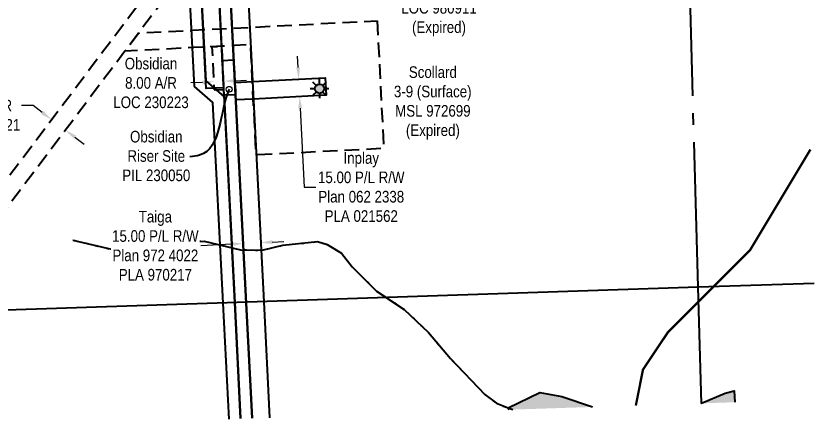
# Model space of a CAD drawing. Extents: x 622953 to 625247, y 5916181 to 5918072.
# Drawn here: x 624518 to 625205, y 5916245 to 5916592 of the extents above; entities that cross this region are included whole.
import ezdxf

# ---------------------------------------------------------------- set-up
doc = ezdxf.new("R2010")
doc.units = 0
doc.header["$LTSCALE"] = 5
doc.header["$PDSIZE"] = 0.5
for name, pattern in [('DASHDOT2', [12.7, 6.35, -3.175, 0, -3.175]), ('foc-ACCESSROAD', [3.75, 2.5, -1.25]), ('foc-QUARTERLINE', [33, 25, -3, 2, -3]), ('foc-WHEELTRACKS', [2, 0.4, -1.6])]:
    doc.linetypes.add(name, pattern=pattern)
doc.layers.get('Defpoints').update_dxf_attribs({"color": 9})
for name, color, linetype in [('AS-WILDLIFE', 131, 'DASHDOT2'), ('C-AR', 13, 'foc-ACCESSROAD'), ('C-RW', 13, 'Continuous'), ('C-WS', 13, 'foc-ACCESSROAD'), ('F-AR', 190, 'foc-ACCESSROAD'), ('F-RW', 190, 'Continuous'), ('F-WS', 190, 'foc-ACCESSROAD'), ('F-WS-S', 8, 'Continuous'), ('L-QSEC', 8, 'foc-QUARTERLINE'), ('L-SEC', 7, 'Continuous'), ('T-CREEK', 160, 'Continuous'), ('T-WATER-H', 133, 'Continuous'), ('T-WATER-P3', 160, 'foc-WHEELTRACKS')]:
    doc.layers.add(name, color=color, linetype=linetype)
for name, color, linetype, lineweight in [('C-AR-T', 13, 'Continuous', 9), ('C-WS-T', 13, 'Continuous', 9), ('F-AR-T', 190, 'Continuous', 9), ('F-RW-T', 190, 'Continuous', 9), ('F-WS-T', 190, 'Continuous', 9)]:
    doc.layers.add(name, color=color, linetype=linetype, lineweight=lineweight)
doc.styles.add('175L', font='ARIALN.TTF', dxfattribs={"height": 20})
doc.styles.add('80CG', font='ARIALN.TTF', dxfattribs={"height": 10})
doc.styles.add('foc-LtypeFont', font='ARIALN.TTF', dxfattribs={"height": 7.35})
doc.linetypes.add('foc-TOPO-flowdirection-NOLINE', pattern='A,0,[">",foc-LtypeFont,S=0.3,R=0,X=0,Y=-0.945],-20,[">",foc-LtypeFont,S=0.3,R=0,X=0,Y=-0.945],0', length=20)
doc.dimstyles.new('Compass 5 000', dxfattribs={"dimscale": 5, "dimtxt": 9, "dimasz": 2, "dimexe": 0.2, "dimexo": 0.0625, "dimgap": 0.5, "dimtad": 0, "dimtih": 1, "dimtoh": 1, "dimzin": 0, "dimdsep": 46, "dimtxsty": '80CG', "dimcen": 0.1, "dimse1": 1, "dimse2": 1, "dimclrd": 256, "dimclrt": 256, "dimaunit": 1, "dimadec": 4, "dimazin": 0, "dimtfac": 0.06, "dimtofl": 0, "dimtmove": 0, "dimatfit": 1, "dimfxl": 0.2, "dimtolj": 1, "dimtzin": 0, "dimlwd": -1, "dimarcsym": 0})

# ---------------------------------------------------------------- blocks, each defined once
blk = doc.blocks.new('*D423')
at = {"layer": 'C-AR-T', "transparency": 16777216}
for p, q in [((624823.34, 5916680.77), (624821.35, 5916690.57)), ((624831.32, 5916641.59), (624838.66, 5916605.53)), ((624838.66, 5916605.53), (624848.66, 5916605.53))]:
    blk.add_line(p, q, dxfattribs=at)
for points in [[(624824.98, 5916681.1), (624821.71, 5916680.44), (624825.34, 5916670.97)], [(624832.95, 5916641.92), (624829.69, 5916641.25), (624829.33, 5916651.38)]]:
    blk.add_solid(points, dxfattribs=at)
at = {"layer": 'Defpoints', "color": 0, "transparency": 16777216}
for p in [(624866.48, 5916679.35), (624870.46, 5916659.76), (624829.33, 5916651.38)]:
    blk.add_point(p, dxfattribs=at)
at = {"layer": 'C-AR-T', "transparency": 16777216, "insert": (624882.17, 5916605.53), "char_height": 10, "attachment_point": 5, "style": '80CG'}
blk.add_mtext('\\A1;Obsidian\\P20.00 A/R\\PLOC 980911\\P(Expired)', dxfattribs=at)
blk = doc.blocks.new('*D428')
at = {"layer": 'Defpoints', "color": 0, "transparency": 16777216}
for p in [(624563.8, 5916522.6), (624575.78, 5916513.57), (624548.59, 5916502.42)]:
    blk.add_point(p, dxfattribs=at)
at = {"layer": 'F-AR-T', "transparency": 16777216}
for p, q in [((624532.62, 5916514.45), (624522.62, 5916514.45)), ((624540.6, 5916508.44), (624532.62, 5916514.45)), ((624568.56, 5916487.37), (624576.55, 5916481.35))]:
    blk.add_line(p, q, dxfattribs=at)
for points in [[(624541.61, 5916509.77), (624539.6, 5916507.1), (624548.59, 5916502.42)], [(624569.57, 5916488.7), (624567.56, 5916486.04), (624560.58, 5916493.39)]]:
    blk.add_solid(points, dxfattribs=at)
at = {"layer": 'F-AR-T', "transparency": 16777216, "insert": (624489.1, 5916514.45), "char_height": 10, "attachment_point": 5, "style": '80CG'}
blk.add_mtext('\\A1;Taiga\\P15.00 A/R\\PLOC 220121', dxfattribs=at)
blk = doc.blocks.new('*D429')
at = {"layer": 'C-AR-T', "transparency": 16777216}
for p, q in [((624678.48, 5916534.45), (624668.49, 5916533.93)), ((624706.45, 5916535.89), (624716.44, 5916536.41))]:
    blk.add_line(p, q, dxfattribs=at)
for points in [[(624678.39, 5916536.11), (624678.57, 5916532.78), (624688.47, 5916534.96)], [(624706.36, 5916537.56), (624706.54, 5916534.23), (624696.46, 5916535.38)]]:
    blk.add_solid(points, dxfattribs=at)
at = {"layer": 'Defpoints', "color": 0, "transparency": 16777216}
for p in [(624687.99, 5916544.09), (624695.99, 5916544.51), (624696.46, 5916535.38)]:
    blk.add_point(p, dxfattribs=at)
at = {"layer": 'C-AR-T', "transparency": 16777216, "insert": (624634.19, 5916533.93), "char_height": 10, "attachment_point": 5, "style": '80CG'}
blk.add_mtext('\\A1;Obsidian\\P8.00 A/R\\PLOC 230223', dxfattribs=at)
blk = doc.blocks.new('*D432')
at = {"layer": 'Defpoints', "color": 0, "transparency": 16777216}
for p in [(624769.37, 5916537.56), (624762.15, 5916522.17), (624770.14, 5916522.58)]:
    blk.add_point(p, dxfattribs=at)
at = {"layer": 'F-RW-T', "transparency": 16777216}
for p, q in [((624760.86, 5916547.13), (624760.35, 5916557.12)), ((624762.66, 5916512.18), (624766.15, 5916444.31)), ((624766.15, 5916444.31), (624776.15, 5916444.31))]:
    blk.add_line(p, q, dxfattribs=at)
for points in [[(624762.53, 5916547.22), (624759.2, 5916547.05), (624761.38, 5916537.15)], [(624764.32, 5916512.27), (624761, 5916512.1), (624762.15, 5916522.17)]]:
    blk.add_solid(points, dxfattribs=at)
at = {"layer": 'F-RW-T', "transparency": 16777216, "insert": (624815.23, 5916444.31), "char_height": 10, "attachment_point": 5, "style": '80CG'}
blk.add_mtext('\\A1;Inplay\\P15.00 P/L R/W\\PPlan 062 2338\\PPLA 021562', dxfattribs=at)
blk = doc.blocks.new('*D433')
at = {"layer": 'Defpoints', "color": 0, "transparency": 16777216}
for p in [(624728.61, 5916396.46), (624728.68, 5916395.05), (624713.71, 5916394.28)]:
    blk.add_point(p, dxfattribs=at)
at = {"layer": 'F-RW-T', "transparency": 16777216}
for p, q in [((624703.65, 5916395.17), (624677.03, 5916393.8)), ((624738.6, 5916396.97), (624748.59, 5916397.49))]:
    blk.add_line(p, q, dxfattribs=at)
for points in [[(624703.56, 5916396.84), (624703.73, 5916393.51), (624713.63, 5916395.69)], [(624738.51, 5916398.64), (624738.68, 5916395.31), (624728.61, 5916396.46)]]:
    blk.add_solid(points, dxfattribs=at)
at = {"layer": 'F-RW-T', "transparency": 16777216, "insert": (624637.94, 5916393.8), "char_height": 10, "attachment_point": 5, "style": '80CG', "bg_fill": 3, "box_fill_scale": 1.1, "bg_fill_color": 256, "bg_fill_true_color": 13158600, "bg_fill_transparency": 0}
blk.add_mtext('\\A1;Taiga\\P15.00 P/L R/W\\PPlan 972 4022\\PPLA 970217', dxfattribs=at)
blk = doc.blocks.new('GAS')
h = blk.add_hatch(color=255)
h.dxf.hatch_style = 1
edge = h.paths.add_edge_path()
edge.add_arc((0, 0), 0.9, 0, 360)
for p, q in [((0, 0.81), (0, 1.62)), ((-0.81, 0), (-1.62, 0)), ((-0.57, 0.57), (-1.14, 1.14)), ((0.57, 0.57), (1.14, 1.14)), ((1.62, 0), (0.81, 0)), ((-0.57, -0.57), (-1.14, -1.14)), ((0, -0.81), (0, -1.62)), ((1.14, -1.14), (0.57, -0.57))]:
    blk.add_line(p, q)
blk.add_circle((0, 0), 0.8)

msp = doc.modelspace()

# ---------------------------------------------------------------- hatches: boundary and pattern name
at = {"layer": 'T-WATER-H'}
h = msp.add_hatch(color=256, dxfattribs=at)
h.dxf.hatch_style = 1
h.paths.add_polyline_path([(624942.553, 5916252.65), (625014.344, 5916255.034), (624988.076, 5916264.124), (624969.022, 5916267.424), (624941.672, 5916254.19)])
h.paths.add_polyline_path([(625107.981, 5916258.145), (625136.937, 5916259.107), (625136.264, 5916268.804), (625128.46, 5916266.931), (625108.179, 5916258.23)])

# ---------------------------------------------------------------- linework, layer by layer
at = {"layer": 'AS-WILDLIFE', "const_width": 2, "flags": 128}
msp.add_lwpolyline([(625051.659, 5916256.274), (625057.805, 5916287.169), (625079.482, 5916319.612), (625150.152, 5916390.282), (625201.99, 5916476.678)], dxfattribs=at)
at = {"layer": 'C-AR', "flags": 128}
msp.add_lwpolyline([(624696.838, 5916528.084), (624689.37, 5916527.695), (624688.831, 5916527.987), (624686.906, 5916565.174), (624694.914, 5916565.587), (624696.838, 5916528.084)], close=True, dxfattribs=at)
at = {"layer": 'C-RW'}
for points in [[(624711.356, 5916244.969), (624706.236, 5916344.82), (624692.197, 5916618.581), (624625.152, 5916687.98), (624622.873, 5916731.445), (624621.301, 5916761.392), (624618.736, 5916810.249), (624680.131, 5916879.946), (624666.027, 5917148.577), (624660.704, 5917248.441)], [(624675.683, 5917248.924), (624681.009, 5917149.06), (624695.434, 5916874.633), (624634.029, 5916804.917), (624636.274, 5916762.181), (624637.848, 5916732.233), (624639.834, 5916694.365), (624701.599, 5916630.43), (624716.268, 5916344.381), (624721.349, 5916245.301)], [(625186.432, 5916713.955), (624692.469, 5916613.266), (624696.742, 5916529.892), (624681.767, 5916529.124), (624676.827, 5916625.381), (624701.599, 5916630.43), (625183.436, 5916728.647)]]:
    msp.add_lwpolyline(points, dxfattribs=at)
at = {"layer": 'C-WS', "flags": 128}
msp.add_lwpolyline([(624707.064, 5916523.867), (624697.081, 5916523.348), (624695.541, 5916553.298), (624705.528, 5916553.819), (624707.064, 5916523.867)], close=True, dxfattribs=at)
at = {"layer": 'F-AR', "flags": 128}
msp.add_lwpolyline([(624442.036, 5916336.033), (624422.762, 5916335.394), (624654.863, 5916643.484), (624660.953, 5916651.568), (624670.087, 5916663.694), (624693.288, 5916694.492), (624693.111, 5916697.847), (624696.35, 5916698.018), (624708.099, 5916698.635), (624708.562, 5916689.825), (624700.208, 5916678.735), (624680.644, 5916652.766), (624671.51, 5916640.641), (624671.053, 5916640.034), (624665.42, 5916632.556), (624652.88, 5916615.911), (624623.522, 5916576.943), (624611.744, 5916561.308), (624442.036, 5916336.033)], close=True, dxfattribs=at)
at = {"layer": 'F-RW'}
for points in [[(624701.364, 5916244.637), (624696.243, 5916344.488), (624687.39, 5916517.126), (624671.668, 5916530.873), (624666.542, 5916630.749), (624615.365, 5916683.724), (624608.54, 5916813.805), (624669.928, 5916883.49), (624655.886, 5917148.25), (624655.035, 5917164.282), (624650.582, 5917248.115)], [(624660.704, 5917248.441), (624666.027, 5917148.577), (624680.131, 5916879.946), (624618.736, 5916810.249), (624625.152, 5916687.98), (624676.333, 5916635.002), (624681.429, 5916535.722), (624697.156, 5916521.887), (624706.236, 5916344.82), (624711.356, 5916244.969)], [(624721.349, 5916245.301), (624716.268, 5916344.381), (624701.599, 5916630.43), (624699.171, 5916677.739), (624677.472, 5916786.163), (624692.176, 5916789.106), (624714.09, 5916679.605), (624716.574, 5916631.198), (624731.218, 5916345.65), (624736.338, 5916245.799)]]:
    msp.add_lwpolyline(points, dxfattribs=at)
msp.add_lwpolyline([(624722.273, 5916520.123), (624707.295, 5916519.354), (624706.527, 5916534.329), (624721.5, 5916535.1), (624784.281, 5916538.322), (624785.055, 5916523.349), (624722.273, 5916520.123)], close=True, dxfattribs=at)
at = {"layer": 'F-WS', "flags": 128}
msp.add_lwpolyline([(624828.922, 5916587.509), (624834.559, 5916477.589), (624724.741, 5916471.94), (624719.873, 5916566.871), (624706.002, 5916566.158), (624696.025, 5916565.645), (624681.066, 5916564.875), (624671.034, 5916564.358), (624611.743, 5916561.309), (624623.522, 5916576.944), (624670.263, 5916579.348), (624680.296, 5916579.865), (624695.257, 5916580.634), (624705.233, 5916581.147), (624719.104, 5916581.86), (624828.922, 5916587.509)], close=True, dxfattribs=at)
at = {"layer": 'L-QSEC'}
for p, q in [((625105.187, 5916358.074), (625084.578, 5917122.076)), ((625108.255, 5916258.154), (625105.187, 5916358.074))]:
    msp.add_line(p, q, dxfattribs=at)
at = {"layer": 'L-SEC'}
for p, q in [((625205.101, 5916361.336), (625105.187, 5916358.074)), ((625105.187, 5916358.074), (624699.633, 5916344.601)), ((624699.633, 5916344.601), (624294.08, 5916331.129))]:
    msp.add_line(p, q, dxfattribs=at)
at = {"layer": 'T-CREEK', "linetype": 'foc-TOPO-flowdirection-NOLINE', "flags": 128}
msp.add_lwpolyline([(624567.011, 5916398.681), (624605.094, 5916389.625), (624623.623, 5916389.895), (624660.306, 5916397.315), (624680.082, 5916397.782), (624711.349, 5916390.216), (624729.96, 5916390.13), (624747.649, 5916394.188), (624777.635, 5916397.403), (624785.893, 5916394.925), (624798.192, 5916387.42), (624807.339, 5916375.632), (624828.46, 5916354.819), (624852.278, 5916338.795), (624873.081, 5916319.223), (624892.028, 5916296.712), (624921.536, 5916265.685), (624931.673, 5916258.194), (624941.672, 5916254.19), (624945.729, 5916252.755)], dxfattribs=at)
at = {"layer": 'T-CREEK', "flags": 128}
for points in [[(624942.553, 5916252.65), (624941.672, 5916254.19), (624969.022, 5916267.424), (624988.076, 5916264.124), (625014.344, 5916255.034)], [(625107.981, 5916258.145), (625108.179, 5916258.23), (625128.46, 5916266.931), (625136.264, 5916268.804), (625136.937, 5916259.107)]]:
    msp.add_lwpolyline(points, dxfattribs=at)
at = {"layer": 'T-WATER-P3', "flags": 128}
msp.add_lwpolyline([(624567.011, 5916398.681), (624605.094, 5916389.625), (624623.623, 5916389.895), (624660.306, 5916397.315), (624680.082, 5916397.782), (624711.349, 5916390.216), (624729.96, 5916390.13), (624747.649, 5916394.188), (624777.635, 5916397.403), (624785.893, 5916394.925), (624798.192, 5916387.42), (624807.339, 5916375.632), (624828.46, 5916354.819), (624852.278, 5916338.795), (624873.081, 5916319.223), (624892.028, 5916296.712), (624921.536, 5916265.685), (624931.673, 5916258.194), (624941.672, 5916254.19), (624945.729, 5916252.755)], dxfattribs=at)

# ---------------------------------------------------------------- block references
at = {"layer": 'F-WS-S', "xscale": 5, "yscale": 5, "zscale": 5}
msp.add_blockref('GAS', (624779.336, 5916529.023), dxfattribs=at)

# ---------------------------------------------------------------- texts
at = {"layer": 'C-WS-T', "insert": (624608.971, 5916492.75), "char_height": 9.99662, "attachment_point": 1, "style": '175L'}
msp.add_mtext_dynamic_manual_height_columns('\\pi7.15195;Obsidian\\P\\pi4.93237;Riser Site\\P\\pi0.48981;PIL 230050', width=58.12262, gutter_width=99.966, heights=[0], dxfattribs=at)
at = {"layer": 'F-WS-T', "insert": (624843.099, 5916548.288), "char_height": 9.99662, "attachment_point": 1, "style": '175L'}
msp.add_mtext_dynamic_manual_height_columns('\\pi13.10832;Scollard\\P\\pi0.27842;3-9 (Surface)\\P\\pi1.32854;MSL 972699\\P\\pi10.58189;(Expired)', width=66.23038, gutter_width=99.966, heights=[0], dxfattribs=at)

# ---------------------------------------------------------------- dimensions: what is measured, and where the dimension line sits
at = {"layer": 'C-AR-T'}
for base, p1, p2, angle, text, picture, middle in [((624829.325, 5916651.385), (624866.477, 5916679.346), (624870.464, 5916659.76), 281.507123, 'Obsidian\\P20.00 A/R\\PLOC 980911\\P(Expired)', '*D423', (624882.174, 5916605.528)), ((624696.464, 5916535.378), (624687.994, 5916544.095), (624695.991, 5916544.508), 2.96123, 'Obsidian\\P8.00 A/R\\PLOC 230223', '*D429', (624634.192, 5916533.931))]:
    dim = msp.add_linear_dim(base=base, p1=p1, p2=p2, angle=angle, text=text, dimstyle='Compass 5 000', dxfattribs=at)
    dim.commit()
    dim.dimension.update_dxf_attribs({"geometry": picture, "text_midpoint": middle, "dimtype": 161})
at = {"layer": 'F-AR-T'}
dim = msp.add_aligned_dim(p1=(624575.783, 5916513.573), p2=(624563.797, 5916522.603), distance=25.271, text='Taiga\\P15.00 A/R\\PLOC 220121', dimstyle='Compass 5 000', dxfattribs=at)
dim.commit()
dim.dimension.update_dxf_attribs({"geometry": '*D428', "text_midpoint": (624489.104, 5916514.453)})
at = {"layer": 'F-RW-T'}
dim = msp.add_linear_dim(base=(624762.147, 5916522.172), p1=(624769.373, 5916537.557), p2=(624770.142, 5916522.582), angle=272.940755, text='Inplay\\P15.00 P/L R/W\\PPlan 062 2338\\PPLA 021562', dimstyle='Compass 5 000', dxfattribs=at)
dim.commit()
dim.dimension.update_dxf_attribs({"geometry": '*D432', "text_midpoint": (624815.233, 5916444.307), "dimtype": 161})

# ---------------------------------------------------------------- leaders
at = {"layer": 'C-WS-T', "path_type": 1}
msp.add_leader([(624701.486, 5916528.514), (624676.044, 5916471.824), (624667.719, 5916470.283)], dimstyle='Compass 5 000', override={"dimasz": 1, "dimgap": 0.5, "dimtad": 0, "dimldrblk": 'DotBlank'}, dxfattribs=at)

# ---------------------------------------------------------------- next in the draw order: dimensions: what is measured, and where the dimension line sits
at = {"layer": 'F-RW-T'}
dim = msp.add_linear_dim(base=(624728.612, 5916396.458), p1=(624713.707, 5916394.277), p2=(624728.684, 5916395.048), angle=2.945119, text='Taiga\\P15.00 P/L R/W\\PPlan 972 4022\\PPLA 970217', dimstyle='Compass 5 000', override={"dimtfill": 1}, dxfattribs=at)
dim.commit()
dim.dimension.update_dxf_attribs({"geometry": '*D433', "text_midpoint": (624637.941, 5916393.804), "dimtype": 161})

doc.saveas('drawing.dxf')
